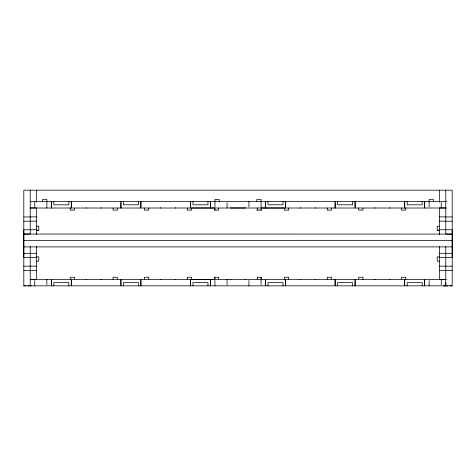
<?xml version="1.0" encoding="UTF-8"?>
<svg xmlns="http://www.w3.org/2000/svg" width="476" height="476" viewBox="0 0 476 476"><rect width="100%" height="100%" fill="white"/><g stroke="black" fill="none" stroke-linecap="round" stroke-linejoin="round"><path stroke-width="0.71" d="M23.8 256.903L23.8 230.485M443.632 285.838L445.774 285.838L445.774 282.625M452.2 256.903L452.2 230.485M100.912 207.994L101.501 207.881M175.168 207.994L175.757 207.881M315.112 207.994L315.701 207.881M389.368 207.994L389.957 207.881M86.043 279.507L86.632 279.394M160.299 279.507L160.888 279.394M300.243 279.507L300.832 279.394M374.499 279.507L375.088 279.394M30.137 201.586L446.565 201.586M30.226 207.947L36.652 207.947L36.652 234.757M445.774 207.947L439.348 207.947L439.348 234.757M30.226 208.012L446.488 208.012M256.778 210.154L261.562 210.118L261.562 207.976L284.41 207.994L284.41 210.136L288.694 210.136L288.694 207.994M30.226 216.872L36.652 216.872M439.348 216.872L445.774 216.872M23.8 216.937L30.226 216.937M445.774 216.937L452.2 216.937M36.652 221.156L23.8 221.221M439.348 221.156L452.2 221.221M36.652 226.201L38.794 226.201L38.794 230.485L36.652 230.503L38.794 230.485M439.348 226.201L437.206 226.201L437.206 230.485L439.348 230.503L437.206 230.485M23.8 229.789L36.652 229.724M439.348 229.724L452.2 229.789M23.8 240.469L452.2 240.469M23.8 246.895L452.2 246.895M36.652 253.286L23.8 253.351M439.348 253.286L452.2 253.351M36.652 256.903L38.794 256.903L38.794 261.187L36.652 261.187M439.348 256.921L437.206 256.903L437.206 261.187L439.348 261.187M30.226 257.57L36.652 257.57M439.348 257.57L445.774 257.57M23.8 257.635L30.226 257.635M445.774 257.635L452.2 257.635M30.226 266.138L36.652 266.138M439.348 266.138L445.774 266.138M23.8 266.203L30.226 266.203M445.774 266.203L452.2 266.203M30.226 270.422L36.652 270.422M439.348 270.422L445.774 270.422M23.8 270.487L30.226 270.487M445.774 270.487L452.2 270.487M30.226 279.347L36.652 279.347M439.348 279.347L445.774 279.347M30.226 279.412L446.488 279.412M28.084 285.838L31.357 285.838M444.643 285.838L447.916 285.838M23.8 285.838L452.2 285.838L452.2 190.162L23.8 190.162L23.8 285.838L25.942 285.838M450.058 285.838L452.2 285.838M389.368 279.394L389.957 279.507M315.112 279.394L315.701 279.507M175.168 279.394L175.757 279.507M100.912 279.394L101.501 279.507M374.499 207.881L375.088 207.994M300.243 207.881L300.832 207.994M160.299 207.881L160.888 207.994M86.043 207.881L86.632 207.994M445.774 190.162L445.774 234.073L452.2 234.073L23.8 234.043L30.226 234.073L30.226 190.162M445.774 246.616L445.774 285.838M441.258 202.657L441.258 208.012M441.258 279.412L441.258 284.767M439.348 190.162L439.348 202.3M439.348 246.616L439.348 279.394M433.422 201.586L433.422 199.444L429.138 199.444L429.138 206.941M429.138 280.483L429.138 285.838M424.711 201.586L424.711 206.941M424.711 280.483L424.711 285.838M424.622 201.586L424.622 208.012M424.622 279.412L424.622 285.838M422.176 201.586L422.176 204.799L407.182 204.799L407.182 201.586M422.176 285.838L422.176 282.625L407.182 282.625L407.182 285.838M405.79 207.994L405.79 210.136L401.506 210.136L401.506 207.994M405.79 279.394L405.79 277.252L401.506 277.252L401.506 279.394M404.737 201.586L404.737 208.012M404.737 279.412L404.737 285.838M404.648 202.657L404.648 208.012M404.648 279.412L404.648 284.767M362.95 207.994L362.95 210.136L358.666 210.136L358.666 207.994M362.95 279.394L362.95 277.252L358.666 277.252L358.666 279.394M355.132 201.586L355.132 206.941M355.132 280.483L355.132 285.838M355.042 201.586L355.042 208.012M355.042 279.412L355.042 285.838M352.597 201.586L352.597 204.799L337.603 204.799L337.603 201.586M352.597 285.838L352.597 282.625L337.603 282.625L337.603 285.838M335.158 201.586L335.158 208.012M335.158 279.412L335.158 285.838M335.068 202.657L335.068 208.012M335.068 279.412L335.068 284.767M331.534 207.994L331.534 210.136L327.25 210.136L327.25 207.994M331.534 279.394L331.534 277.252L327.25 277.252L327.25 279.394M288.694 279.394L288.694 277.252L284.41 277.252L284.41 279.394M285.552 201.586L285.552 206.941M285.552 280.483L285.552 285.838M285.463 201.586L285.463 208.012M285.463 279.412L285.463 285.838M283.018 201.586L283.018 204.799L268.024 204.799L268.024 201.586M283.018 285.838L283.018 282.625L268.024 282.625L268.024 285.838M265.578 201.586L265.578 208.012M265.578 279.412L265.578 285.838M265.489 202.657L265.489 208.012M265.489 279.412L265.489 284.767M261.562 279.412L261.562 277.27L257.278 277.27L257.278 279.412M261.062 202.3L261.062 199.444L256.778 199.444L256.778 201.586M261.062 202.657L261.062 210.154M261.062 277.27L261.062 284.767M257.278 207.976L257.278 210.118M248.942 201.586L248.942 206.941M248.942 280.483L248.942 285.838M227.058 202.657L227.058 208.012M227.058 279.412L227.058 284.767M219.222 201.586L219.222 199.444L214.938 199.444L214.938 206.941M218.722 207.976L218.722 210.118L214.438 210.118L214.438 207.976L191.59 207.994L191.59 210.136L187.306 210.136L187.306 207.994M218.722 279.412L218.722 277.27L214.438 277.27L214.438 279.412L191.59 279.394L191.59 277.252L187.306 277.252L187.306 279.394M214.938 208.012L214.938 210.154M214.938 277.27L214.938 279.412M214.938 280.483L214.938 285.838M210.511 201.586L210.511 206.941M210.511 280.483L210.511 285.838M210.422 201.586L210.422 208.012M210.422 279.412L210.422 285.838M207.976 201.586L207.976 204.799L192.982 204.799L192.982 201.586M207.976 285.838L207.976 282.625L192.982 282.625L192.982 285.838M190.537 201.586L190.537 208.012M190.537 279.412L190.537 285.838M190.448 202.657L190.448 208.012M190.448 279.412L190.448 284.767M148.75 207.994L148.75 210.136L144.466 210.136L144.466 207.994M148.75 279.394L148.75 277.252L144.466 277.252L144.466 279.394M140.932 201.586L140.932 206.941M140.932 280.483L140.932 285.838M140.842 201.586L140.842 208.012M140.842 279.412L140.842 285.838M138.397 201.586L138.397 204.799L123.403 204.799L123.403 201.586M138.397 285.838L138.397 282.625L123.403 282.625L123.403 285.838M120.958 201.586L120.958 208.012M120.958 279.412L120.958 285.838M120.868 202.657L120.868 208.012M120.868 279.412L120.868 284.767M117.334 207.994L117.334 210.136L113.05 210.136L113.05 207.994M117.334 279.394L117.334 277.252L113.05 277.252L113.05 279.394M74.494 207.994L74.494 210.136L70.21 210.136L70.21 207.994M74.494 279.394L74.494 277.252L70.21 277.252L70.21 279.394M71.352 201.586L71.352 206.941M71.352 280.483L71.352 285.838M71.263 201.586L71.263 208.012M71.263 279.412L71.263 285.838M68.818 201.586L68.818 204.799L53.824 204.799L53.824 201.586M68.818 285.838L68.818 282.625L53.824 282.625L53.824 285.838M51.378 201.586L51.378 208.012M51.378 279.412L51.378 285.838M51.289 202.657L51.289 208.012M51.289 279.412L51.289 284.767M46.862 202.3L46.862 199.444L42.578 199.444L42.578 201.586M46.862 202.657L46.862 208.012M46.862 279.412L46.862 284.767M36.652 190.162L36.652 202.3M36.652 246.616L36.652 279.394M34.742 201.586L34.742 206.941M34.742 280.483L34.742 285.838M30.226 246.616L30.226 285.838M245.14 279.412A1.601 1.601 0 0 1 245.729 279.525M230.271 279.525A1.601 1.601 0 0 1 230.86 279.412M245.729 207.869A1.601 1.601 0 0 1 245.14 207.976L230.86 207.976A1.601 1.601 0 0 1 230.271 207.869"/></g></svg>
